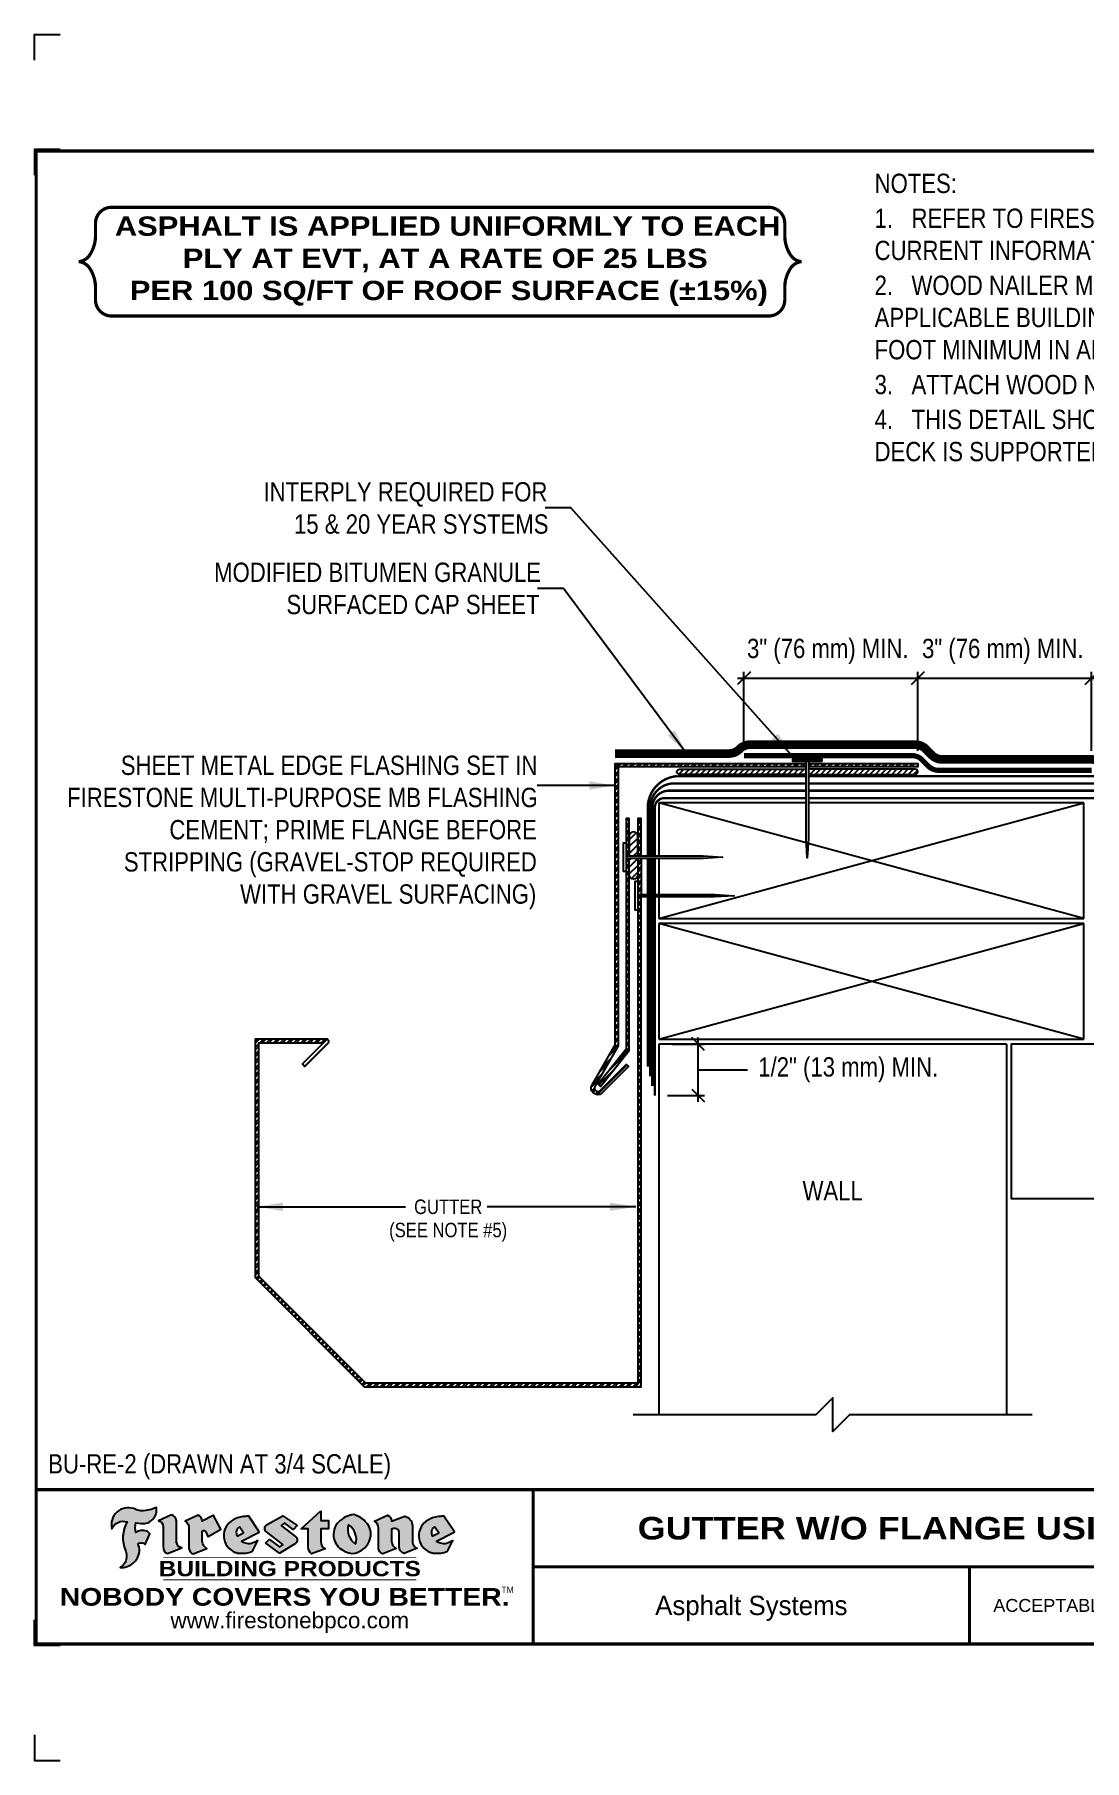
# Model space of a CAD drawing. Header units: inches. Extents: x -741.6 to -721.6, y -23.2 to -6.4.
# Drawn here: x -741.64 to -731.44, y -23.18 to -6.42 of the extents above; entities that cross this region are included whole.
import ezdxf
from ezdxf.enums import TextEntityAlignment as Align

# ---------------------------------------------------------------- set-up
doc = ezdxf.new("R2010")
doc.units = ezdxf.units.IN
doc.header["$MEASUREMENT"] = 0
doc.layers.get('0').update_dxf_attribs({"linetype": 'CONTINUOUS'})
doc.layers.get('DEFPOINTS').update_dxf_attribs({"linetype": 'CONTINUOUS'})
for name, color, linetype in [('FSBP-ACCESSORY-OTHER', 7, 'CONTINUOUS'), ('FSBP-ANNO-LABEL', 7, 'CONTINUOUS'), ('FSBP-ANNO-NOTE', 7, 'CONTINUOUS'), ('FSBP-MEMBRANE', 7, 'CONTINUOUS'), ('FSBP-SEALANTS', 1, 'CONTINUOUS'), ('FSBP-SUBSTRATE-GENERIC', 9, 'CONTINUOUS'), ('FSBP-TTLB', 7, 'CONTINUOUS'), ('FSBP-TTLB-BORDER', 7, 'CONTINUOUS'), ('FSBP-TTLB-TEXT', 7, 'CONTINUOUS'), ('FSBP-WALL-CURB', 9, 'CONTINUOUS'), ('FSBP-WOOD', 7, 'CONTINUOUS')]:
    doc.layers.add(name, color=color, linetype=linetype)
doc.styles.add('ARIAL', font='arial.ttf')
doc.styles.add('ARIAL_BOLD', font='')
doc.styles.add('ARIAL_NAR', font='ARIALN.TTF')
doc.styles.add('BANKGOTHIC', font='bgothm.ttf')
doc.styles.add('FSBP_ARIAL_NAR', font='ARIALN.TTF')
doc.styles.get('ARIAL_BOLD').set_extended_font_data('Arial Black')
doc.dimstyles.new('FSBP-DIM', dxfattribs={"dimtxt": 0.1875, "dimasz": 0.125, "dimexe": 0.0625, "dimexo": 0.125, "dimgap": 0.125, "dimtad": 0, "dimdec": 0, "dimzin": 1, "dimdsep": 46, "dimlunit": 4, "dimtxsty": 'ARIAL_NAR', "dimblk": 'OBLIQUE', "dimcen": 0.09375, "dimdle": 0.0625, "dimclrd": 256, "dimclre": 256, "dimclrt": 256, "dimadec": 0, "dimazin": 0, "dimtfac": 1, "dimtdec": 0, "dimtmove": 1, "dimatfit": 3, "dimfxl": 1, "dimtolj": 1, "dimtzin": 0, "dimlwd": -1, "dimlwe": -1, "dimarcsym": 0})
doc.dimstyles.new('FSBP-LEADER', dxfattribs={"dimtxt": 0.1875, "dimasz": 0.25, "dimexe": 0.0625, "dimexo": 0.125, "dimgap": 0.125, "dimtad": 0, "dimtih": 1, "dimtoh": 1, "dimdec": 4, "dimzin": 0, "dimdsep": 46, "dimlunit": 4, "dimtxsty": 'ARIAL_NAR', "dimcen": 0.09375, "dimclrd": 256, "dimclre": 256, "dimclrt": 256, "dimadec": 0, "dimazin": 0, "dimtfac": 1, "dimtdec": 4, "dimtofl": 0, "dimtmove": 0, "dimatfit": 3, "dimfxl": 1, "dimtolj": 1, "dimtzin": 0, "dimlwd": -1, "dimlwe": -1, "dimarcsym": 0})

# ---------------------------------------------------------------- blocks, each defined once
blk = doc.blocks.new('FSBP_HOT-DIPPED-NAIL')
at = {"layer": 'FSBP-ACCESSORY-OTHER'}
blk.add_lwpolyline([(0, 0.1875), (0, -0.1875), (-0.03125, -0.1875), (-0.03125000000005684, 0.1875)], close=True, dxfattribs=at)
blk.add_lwpolyline([(0, 0.015625), (1, 0.015625), (1.25, 0), (1, -0.015625), (0, -0.015625)], dxfattribs=at)
blk = doc.blocks.new('_OBLIQUE')
at = {"color": 0, "linetype": 'ByBlock'}
blk.add_line((-0.5, -0.5), (0.5, 0.5), dxfattribs=at)
blk = doc.blocks.new('*D11')
at = {"layer": 'DEFPOINTS', "color": 0, "transparency": 16777216}
for p in [(-733.0617327858731, -12.6695070311998), (-734.7492327858731, -13.42058918656676), (-733.0617327858731, -13.49863606156681)]:
    blk.add_point(p, dxfattribs=at)
at = {"layer": 'FSBP-ANNO-LABEL', "transparency": 16777216}
for p, q in [((-734.8117327858731, -12.6695070311998), (-732.9992327858731, -12.6695070311998)), ((-734.7492327858731, -13.29558918656676), (-734.7492327858731, -12.6070070311998)), ((-733.0617327858731, -13.37363606156681), (-733.0617327858731, -12.6070070311998))]:
    blk.add_line(p, q, dxfattribs=at)
at = {"layer": 'FSBP-ANNO-LABEL', "transparency": 16777216, "xscale": 0.125, "yscale": 0.125, "zscale": 0.125, "rotation": 180}
blk.add_blockref('_OBLIQUE', (-734.7492327858731, -12.6695070311998), dxfattribs=at)
at = {"layer": 'FSBP-ANNO-LABEL', "transparency": 16777216, "xscale": 0.125, "yscale": 0.125, "zscale": 0.125}
blk.add_blockref('_OBLIQUE', (-733.0617327858731, -12.6695070311998), dxfattribs=at)
at = {"layer": 'FSBP-ANNO-LABEL', "transparency": 16777216, "insert": (-733.9357072317798, -12.40820062024068), "char_height": 0.1875, "attachment_point": 5, "style": 'ARIAL_NAR'}
blk.add_mtext('\\A1;3" (76 mm) MIN.', dxfattribs=at)
blk = doc.blocks.new('*D12')
at = {"layer": 'DEFPOINTS', "color": 0, "transparency": 16777216}
for p in [(-731.3742327858731, -12.6695070311998), (-733.0617327858731, -13.42058918656676), (-731.3742327858731, -13.49863606156681)]:
    blk.add_point(p, dxfattribs=at)
at = {"layer": 'FSBP-ANNO-LABEL', "transparency": 16777216}
for p, q in [((-733.1242327858731, -12.6695070311998), (-731.3117327858731, -12.6695070311998)), ((-733.0617327858731, -13.29558918656676), (-733.0617327858731, -12.6070070311998)), ((-731.3742327858731, -13.37363606156681), (-731.3742327858731, -12.6070070311998))]:
    blk.add_line(p, q, dxfattribs=at)
at = {"layer": 'FSBP-ANNO-LABEL', "transparency": 16777216, "xscale": 0.125, "yscale": 0.125, "zscale": 0.125, "rotation": 180}
blk.add_blockref('_OBLIQUE', (-733.0617327858731, -12.6695070311998), dxfattribs=at)
at = {"layer": 'FSBP-ANNO-LABEL', "transparency": 16777216, "xscale": 0.125, "yscale": 0.125, "zscale": 0.125}
blk.add_blockref('_OBLIQUE', (-731.3742327858731, -12.6695070311998), dxfattribs=at)
at = {"layer": 'FSBP-ANNO-LABEL', "transparency": 16777216, "insert": (-732.236540177224, -12.40850601746388), "char_height": 0.1875, "attachment_point": 5, "style": 'ARIAL_NAR'}
blk.add_mtext('\\A1;3" (76 mm) MIN.', dxfattribs=at)
blk = doc.blocks.new('TTLB-ASPHALT_1')
at = {"layer": 'FSBP-TTLB-TEXT'}
h = blk.add_hatch(color=1, dxfattribs=at)
edge = h.paths.add_edge_path()
edge.add_arc((1.037309769669577, -0.1982514792917272), 0.1319107607348553, 264.0410451462098, 370.3106169565175)
edge.add_arc((1.027551646585692, 0.1214293576525733), 0.3273056962876235, 270.05058356628535, 295.23459397187514, ccw=False)
edge.add_arc((1.022801957313334, -0.06680179986895496), 0.1391656561713503, 249.3281275763668, 272.0749124149863, ccw=False)
edge.add_line((0.9736743133014443, -0.1970076156048179), (0.9474927838574558, -0.1852745150568325))
edge.add_arc((0.8939498971398336, -0.3394262635682139), 0.1631857907024099, 70.84590087378872, 194.3325259843273)
edge.add_arc((0.8444260109029358, -0.4259936440910792), 0.1179914261095279, 70.96950098067128, 156.9641407594482, ccw=False)
edge.add_arc((1.153141409296893, -0.4684497516079489), 0.3110405457095052, 150.323113748316, 203.2084295854517)
edge.add_arc((0.7562495500623072, -0.6412608153899839), 0.1218587156617311, 0.8849157075190988, 24.346689398949877, ccw=False)
edge.add_arc((0.749378166569727, -0.6475258110744306), 0.1289731377238325, -58.36655102076742, 3.6216782311386737, ccw=False)
edge.add_arc((0.825669902954445, -0.5792158350996175), 0.1783301886510355, 267.2205474105585, 354.1381621173521)
edge.add_arc((0.7903121048625223, -0.6011409294291781), 0.2127878929608591, 0.9996158580669169, 21.00503380861242)
edge.add_arc((1.018807122639402, -0.5666691048185157), 0.0513639566841585, 40.821177131732725, 125.52727787225791, ccw=False)
edge.add_line((1.057676976260041, -0.5330924682126437), (1.102776947655911, -0.4308018311949837))
edge.add_arc((1.040858222524662, -0.4699705673995993), 0.07326744446031509, 32.31675181867256, 66.31481236598174)
edge.add_arc((1.03226251882532, -0.5063316993097686), 0.1102246948011782, 69.8179132332389, 125.254734720681)
edge.add_arc((1.127708877207283, -0.3689593535312383), 0.1659710644737306, 164.1569669952081, 196.5811013160487, ccw=False)
edge.add_line((0.9680425188342383, -0.3236487780942383), (1.023615334387159, -0.3294494641845773))
h = blk.add_hatch(color=1, dxfattribs=at)
edge = h.paths.add_edge_path()
edge.add_line((1.275239419159561, -0.6223407783464694), (1.415345367376062, -0.5660418822574371))
edge.add_arc((1.421019305783972, -0.5090099247487814), 0.05731350411836947, 181.9717871001989, 264.31851000495806, ccw=False)
edge.add_line((1.363739737527226, -0.5109819325197265), (1.363412352251203, -0.3102363679013962))
edge.add_arc((1.294263659668758, -0.3103491388304036), 0.06914878453844908, 0.0934405599591014, 72.42834396969012)
edge.add_line((1.315139561173908, -0.2444268274366692), (1.186839444240604, -0.3024209471341379))
edge.add_arc((1.175246268095293, -0.3585110609420923), 0.05727567197445628, -0.017399788185912257, 78.322067691347, ccw=False)
edge.add_line((1.232521937428658, -0.3585284546236807), (1.232574268422297, -0.555126496687123))
edge.add_arc((1.305699496415485, -0.5558575689677241), 0.07312888236350451, 179.4272023230205, 245.3845503102953)
h = blk.add_hatch(color=1, dxfattribs=at)
edge = h.paths.add_edge_path()
edge.add_line((1.792026821926584, -0.3839679064720229), (1.722158956877934, -0.2518542302253621))
edge.add_arc((1.720119655279632, -0.2529327078887889), 0.002306916790721916, 27.87197133405528, 117.3766794470726)
edge.add_line((1.719058846382097, -0.250884159729182), (1.610638460368705, -0.3070279753467702))
edge.add_arc((1.547088841662969, -0.306102665849437), 0.06355635479880158, 359.165808011073, 425.8793658831422)
edge.add_line((1.573061729235633, -0.2480956029480268), (1.446879247402876, -0.3051325108639702))
edge.add_arc((1.407812067100195, -0.3703571330466247), 0.07602957263902092, -3.441403975725109, 59.07992244284969, ccw=False)
edge.add_line((1.483704536400296, -0.3749210150788969), (1.483704536400296, -0.5723838140635706))
edge.add_arc((1.540537465180449, -0.5682544061150878), 0.05698275005415228, 184.1557352478595, 255.3066498366543)
edge.add_line((1.526084036778343, -0.6233736605654059), (1.657291340682093, -0.570650514527486))
edge.add_arc((1.688298576827208, -0.502139038842401), 0.07520153584805701, 207.5160880841914, 245.649226723163, ccw=False)
edge.add_arc((1.721050197024908, -0.491448816845633), 0.1093332836229113, 179.4823365255141, 204.5537900001094, ccw=False)
edge.add_line((1.611721375809452, -0.4904610114968335), (1.611721375809452, -0.4126404716788983))
edge.add_arc((1.628589765097189, -0.4141592990360436), 0.01693662875851165, 28.356188110622497, 174.8549701683584, ccw=False)
edge.add_arc((1.627340435522399, -0.4197189881350454), 0.02111886817708033, 22.216893572439517, 40.10213956426492, ccw=False)
edge.add_line((1.646891420738257, -0.4117336534413738), (1.666638796144639, -0.4549750258192233))
edge.add_arc((1.668737246926753, -0.4540167099035415), 0.002306916790685597, 204.5451281842828, 299.6323508190067)
edge.add_line((1.669877862091766, -0.4560219186518992), (1.791128135493295, -0.3870515928837648))
edge.add_line((1.791128135493295, -0.3870515928837648), (1.792026821926584, -0.3839679064720229))
h = blk.add_hatch(color=1, dxfattribs=at)
h.paths.add_polyline_path([(2.063388732080512, -0.2583237030618903, 0.02524281661523788), (2.025024361750752, -0.2610532129309178, 0.1213611957758757), (1.901773912052249, -0.3008158885520373, 0.6151668103976068), (1.93274136141747, -0.6099060679591872, 0.05306812109568645), (1.967936229862175, -0.617865745600497, 0.1150932231766138), (2.099126721549737, -0.5994933789882708), (2.151195569562105, -0.4944891916583316, -0.08755405562188731), (2.104230609512001, -0.5187113292177372, -0.265591761123442), (1.992692314386659, -0.5010701623316862), (2.165347897647223, -0.4141184325909109, 0.4518949533370738), (2.166222728871162, -0.4107679608846269)])
h.paths.add_polyline_path([(2.014217313945437, -0.4188965037300676), (1.951113654018855, -0.4515330109460507, -0.3720533890450154), (1.973177450672722, -0.3607130665457561)], flags=16)
h = blk.add_hatch(color=1, dxfattribs=at)
edge = h.paths.add_edge_path()
edge.add_arc((2.260407392426799, -0.3775796671688738), 0.0415245022322573, 123.20805433950699, 232.2027298779723, ccw=False)
edge.add_line((2.237665217914071, -0.3428366421988329), (2.393535971665983, -0.2540943745380986))
edge.add_arc((2.394677353533154, -0.2560991469722467), 0.00230691679074142, 55.64644466176969, 119.65426054492929, ccw=False)
edge.add_line((2.395979141996861, -0.2541946229174954), (2.531809646140459, -0.3470380726374032))
edge.add_arc((2.530468902927936, -0.3489153772789848), 0.00230691679070047, -42.73110123842042, 54.46613537395791, ccw=False)
edge.add_line((2.532163440279987, -0.3504807552658491), (2.498457913851155, -0.3869673252714421))
edge.add_arc((2.496763376499132, -0.385401947284592), 0.002306916790673087, 233.75270768949161, 317.26889876139137, ccw=False)
edge.add_line((2.495399362263356, -0.38726241234572), (2.413849913492982, -0.3274738082119626))
edge.add_arc((2.412485899257177, -0.3293342732731332), 0.002306916790719977, 53.75270768979654, 124.4135619297866)
edge.add_line((2.41118211687575, -0.3274311136421062), (2.382933981293377, -0.346782838468144))
edge.add_arc((2.384237763674776, -0.3486859980991568), 0.002306916790694806, 124.4135619293765, 231.8459020253658)
edge.add_line((2.382812599816248, -0.3505000469010184), (2.519899969301207, -0.4581994452042721))
edge.add_arc((2.494247019847677, -0.4908523236374407), 0.0415245022322573, -55.21225898295228, 51.84590202520451, ccw=False)
edge.add_line((2.517938320565804, -0.5249552055672808), (2.364434947484597, -0.6179520922513717))
edge.add_arc((2.363239601923482, -0.6159790200102009), 0.002306916790727131, 233.2955624372974, 301.2087215702374, ccw=False)
edge.add_line((2.361860787187538, -0.6178285429225383), (2.231266621301074, -0.5204709167214361))
edge.add_arc((2.232647938930654, -0.518623262347532), 0.002306916790697738, 135.5134179846412, 233.2179869199849, ccw=False)
edge.add_line((2.231002150870836, -0.5170067083764565), (2.262839375599356, -0.4845937328397696))
edge.add_arc((2.264485163659231, -0.4862102868108593), 0.002306916790748635, 53.03528399994502, 135.5134179853723, ccw=False)
edge.add_line((2.265872365996302, -0.4843670465239001), (2.361834678328762, -0.5565872257804898))
edge.add_arc((2.363221880665748, -0.55474398549363), 0.00230691679062697, 233.0352840000717, 302.2362632414427)
edge.add_line((2.36445241715569, -0.5566953042850713), (2.39428499383348, -0.5378823484768844))
edge.add_arc((2.393054457343538, -0.5359310296853721), 0.002306916790685158, 302.2362632406162, 412.202729876843)
edge.add_line((2.394468296066179, -0.5341081404551886), (2.234958295420142, -0.4103916733127022))
h = blk.add_hatch(color=1, dxfattribs=at)
edge = h.paths.add_edge_path()
edge.add_line((2.763460561272041, -0.2072496393923444), (2.763460561272041, -0.2969520779963801))
edge.add_arc((2.765767478062685, -0.2969520779963943), 0.00230691679065842, 179.9999999996471, 269.9999999996471)
edge.add_line((2.765767478062685, -0.2992589947870528), (2.835417693520355, -0.2992589947870528))
edge.add_arc((2.835417693520355, -0.3015659115777538), 0.002306916790701052, 0, 90, ccw=False)
edge.add_line((2.837724610311056, -0.3015659115777538), (2.837724610311056, -0.3790761307453892))
edge.add_arc((2.835417693520355, -0.3790761307453749), 0.002306916790686842, 269.99999999964706, 359.99999999964706, ccw=False)
edge.add_line((2.835417693520355, -0.3813830475360618), (2.765767478062685, -0.3813830475360618))
edge.add_arc((2.765767478062685, -0.3836899643267202), 0.00230691679065842, 90.00000000035294, 180.0000000003529)
edge.add_line((2.763460561272041, -0.3836899643267344), (2.763460561272041, -0.5033995910642801))
edge.add_arc((2.836735953378934, -0.5071368822038522), 0.07337063740681407, 177.0802527808789, 245.3249543133826)
edge.add_line((2.806105814540615, -0.5738080530967267), (2.674529557384915, -0.6226036013049594))
edge.add_arc((2.708610405062075, -0.5642984087917995), 0.0675351734460605, 177.0345319916277, 239.69264280249, ccw=False)
edge.add_line((2.641165668230087, -0.560804539009709), (2.641165668230087, -0.3836899643267344))
edge.add_arc((2.638858751439443, -0.3836899643267202), 0.00230691679065842, 359.9999999996471, 449.999999999647)
edge.add_line((2.638858751439443, -0.3813830475360618), (2.572857950769389, -0.3813830475360618))
edge.add_line((2.572857950769389, -0.3813830475360618), (2.763460561272041, -0.2072496393923444))
h = blk.add_hatch(color=1, dxfattribs=at)
edge = h.paths.add_edge_path(flags=16)
edge.add_arc((2.940363509127394, -0.4847985213681483), 0.1684614578629417, 344.5558804047865, 417.0140046669545)
edge.add_arc((3.194458079644619, -0.3883534532477739), 0.1684614578629416, 164.5558804047865, 237.0140046669546)
edge = h.paths.add_edge_path()
edge.add_arc((3.069375116502187, -0.4399344555144893), 0.1828726885096673, 136.0914512150047, 191.213418978326)
edge.add_arc((3.064939550433394, -0.4318234379590393), 0.18031488047485, 194.0167254156723, 240.666373083186)
edge.add_arc((3.098047041778983, -0.3845058757092517), 0.2378525180183701, 239.2975390661776, 264.2889872773176)
edge.add_arc((3.048844782126224, -0.419023238379296), 0.203760689247156, 277.1986764832035, 326.503572961274)
edge.add_arc((3.077739326803538, -0.434104661646515), 0.1713748657917091, 325.3768876809903, 406.3828327799087)
edge.add_arc((3.011839488065931, -0.4896144380417837), 0.257194564585, 44.2846255351977, 73.82901434867308)
edge.add_arc((3.117152499586979, -0.4983433120546721), 0.2579560664039132, 97.50292863483669, 134.1039137579027)
h = blk.add_hatch(color=1, dxfattribs=at)
edge = h.paths.add_edge_path()
edge.add_line((3.322690228557462, -0.5721896537377091), (3.322690228557462, -0.3749210150788969))
edge.add_arc((3.24679775925739, -0.3703571330465678), 0.076029572638996, 356.5585960242387, 419.0799224428129)
edge.add_line((3.285864939560099, -0.3051325108639702), (3.412047421392799, -0.2480956029480268))
edge.add_arc((3.386074533820164, -0.3061026658494939), 0.06355635479883807, 0.3962622833877276, 65.87936588318718, ccw=False)
edge.add_line((3.449629368605429, -0.3056631084210863), (3.580526418688805, -0.2593848434574539))
edge.add_arc((3.555744121700968, -0.3530904070730259), 0.09692726601172152, 2.366977007666776, 75.18615851992018, ccw=False)
edge.add_line((3.652588689330287, -0.3490873311063041), (3.652588689330287, -0.4883770011386872))
edge.add_arc((3.761877549389567, -0.4914934052703757), 0.1093332836229049, 178.3666365323574, 204.5537900000422)
edge.add_arc((3.729125929191724, -0.502183627267101), 0.07520153584796149, 207.5160880841713, 245.2240541443095)
edge.add_line((3.697611150971852, -0.5704631245385627), (3.572585913552643, -0.6207021253773775))
edge.add_arc((3.595347186007587, -0.5526356419907756), 0.0717713151919874, 180.3328587115751, 251.51018566665869, ccw=False)
edge.add_line((3.523577081955409, -0.5530525936986663), (3.523577081955409, -0.4153032515383615))
edge.add_arc((3.486319529276869, -0.4148773504126382), 0.03725998689428563, 359.3450650296066, 449.0500281941025)
edge.add_arc((3.482769874121715, -0.4419622099033518), 0.06447454900600776, 86.29402372314017, 119.8211331593848)
edge.add_line((3.450707067966732, -0.3860252459975726), (3.450707067966732, -0.4904610114968335))
edge.add_arc((3.560035889182245, -0.4914488168456472), 0.1093332836229753, 179.4823365255069, 204.5537900001023)
edge.add_arc((3.527284268984403, -0.5021390388425004), 0.07520153584796385, 207.5160880841699, 245.6492267231416)
edge.add_line((3.496277032839316, -0.570650514527486), (3.365069728935509, -0.6233736605654059))
edge.add_arc((3.379502486061938, -0.5682868177318028), 0.05694615642555721, 183.9298782390169, 255.318496325343, ccw=False)
h = blk.add_hatch(color=1, dxfattribs=at)
h.paths.add_polyline_path([(3.957695472291277, -0.2583237030618903, 0.02524281661523822), (3.919331101961575, -0.2610532129309178, 0.1085638477195505), (3.807890832595604, -0.2939221658134414, 0.6425897848490651), (3.827048101628293, -0.6099060679591872, 0.05306812109569052), (3.862242970072884, -0.617865745600497, 0.1150932231766133), (3.993433461760503, -0.5994933789882708), (4.045502309772871, -0.4944891916583316, -0.08755405562189084), (3.998537349722767, -0.5187113292177372, -0.2655917611234366), (3.886999054597368, -0.5010701623316862), (4.059654637857989, -0.4141184325909109, 0.4518949533370731), (4.060529469081928, -0.4107679608846269)])
h.paths.add_polyline_path([(3.90852405415626, -0.4188965037300676), (3.845420394229677, -0.4515330109460507, -0.3720533890450147), (3.867484190883488, -0.3607130665457561)], flags=16)
at = {"layer": 'DEFPOINTS', "linetype": 'Continuous', "ltscale": 1.75}
for points in [[(-0.015625, 13.88083333333333), (-0.015625, 14.13083333333333), (0.234375, 14.13083333333333)], [(-0.015625, -2.380833333333342), (-0.015625, -2.630833333333342), (0.234375, -2.630833333333342)]]:
    blk.add_lwpolyline(points, dxfattribs=at)
at = {"layer": 'DEFPOINTS', "color": 1}
for points in [[(0.234375, 13.015625), (-0.015625, 13.015625), (-0.015625, 12.765625)], [(0.234375, -1.515625), (-0.015625, -1.515625), (-0.015625, -1.265625)]]:
    blk.add_lwpolyline(points, dxfattribs=at)
at = {"layer": 'FSBP-TTLB', "const_width": 0.03125}
for points in [[(0, 0), (0, -1.5), (20, -1.5), (20, 0), (0, 0)], [(4.825208527206769, 0), (4.825208527206769, -0.75)], [(4.825208527206769, -0.75), (14.84028770518938, -0.75)], [(4.825208527206769, -0.75), (4.825208527206769, -1.5)]]:
    blk.add_lwpolyline(points, dxfattribs=at)
at = {"layer": 'FSBP-TTLB-BORDER', "const_width": 0.03125}
blk.add_lwpolyline([(20, 0), (20, 13), (0, 13), (0, 0)], dxfattribs=at)
at = {"layer": 'FSBP-TTLB-TEXT', "color": 1}
blk.add_line((0.7358432058323388, -0.379822754145593), (0.7358432058323388, -0.379822754145593), dxfattribs=at)
for points in [[(1.023615323725323, -0.3294494630716969, 0.5000510906601082), (1.167090420776901, -0.1746414942047778, -0.1103304102359608), (1.027840608309816, -0.2058762110801382, -0.09957876667165425), (0.9736743133014443, -0.1970076156048179), (0.9474927838574558, -0.1852745150568325, 0.5978159689075124), (0.7358432058323388, -0.379822754145593, -0.3938834584182213), (0.8828996422548698, -0.3144510229727047, 0.2349406564350952), (0.86727108227484, -0.5910237178633082, -0.1027304183841549), (0.8780937320133262, -0.6393788197974146, -0.2772692352614086), (0.8170223912655956, -0.7573362346216896, 0.3985429150902959), (1.003067614090241, -0.5974286950643517, 0.0875124847930418), (0.9889600163401155, -0.5248671157293501, -0.3874031597924062), (1.057676976260041, -0.5330924682126437), (1.102776947655911, -0.4308018311949837, 0.1494423498871741), (1.07029056398062, -0.4028746979725923, 0.2467195073738216), (0.9686394281704906, -0.4163228904100862, -0.1424285161541127), (0.9680425188342383, -0.3236487780942383), (1.023615334387159, -0.3294494641845773)], [(2.166222728871162, -0.4107679608846269), (2.063388732080512, -0.2583237030618903, 0.02524281661523788), (2.025024361750752, -0.2610532129309178, 0.1085638477195265), (1.913584092384895, -0.2939221658134414, 0.6425897848491228), (1.93274136141747, -0.6099060679591872, 0.05306812109568648), (1.967936229862175, -0.617865745600497, 0.1150932231766137), (2.099126721549737, -0.5994933789882708), (2.151195569562105, -0.4944891916583316, -0.0875540556218873), (2.104230609512001, -0.5187113292177372, -0.2655917611234418), (1.992692314386659, -0.5010701623316862), (2.165347897647223, -0.4141184325909109)], [(2.763460561272041, -0.2072496393923444), (2.763460561272041, -0.2969520779963801, 0.4142135623730958), (2.765767478062685, -0.2992589947870528), (2.835417693520355, -0.2992589947870528, -0.414213562373095), (2.837724610311056, -0.3015659115777538), (2.837724610311056, -0.3790761307453892, -0.4142135623730938), (2.835417693520355, -0.3813830475360618), (2.765767478062685, -0.3813830475360618, 0.4142135623730958), (2.763460561272041, -0.3836899643267344), (2.763460561272041, -0.5033995910642801, 0.3068985753588853), (2.806105814540615, -0.5738080530967267), (2.674529557384915, -0.6226036013049594, -0.2804194150632976), (2.641165668230087, -0.560804539009709), (2.641165668230087, -0.3836899643267344, 0.414213562373095), (2.638858751439443, -0.3813830475360618), (2.572857950769389, -0.3813830475360618), (2.763460561272041, -0.2072496393923444)], [(4.060529469081928, -0.4107679608846269), (3.957695472291277, -0.2583237030618903, 0.02524281661523788), (3.919331101961575, -0.2610532129309178, 0.1085638477195265), (3.807890832595604, -0.2939221658134414, 0.6425897848491228), (3.827048101628293, -0.6099060679591872, 0.05306812109568648), (3.862242970072884, -0.617865745600497, 0.1150932231766137), (3.993433461760503, -0.5994933789882708), (4.045502309772871, -0.4944891916583316, -0.0875540556218873), (3.998537349722767, -0.5187113292177372, -0.2655917611234418), (3.886999054597368, -0.5010701623316862), (4.059654637857989, -0.4141184325909109)], [(4.059654637857989, -0.4141184325909109, 0.4518949533370731), (4.060529469081928, -0.4107679608846269, 0.4518949533370731)]]:
    blk.add_lwpolyline(points, format="xyb", dxfattribs=at)
for points in [[(1.275239419159561, -0.6223407783464694), (1.415345367376062, -0.5660418822574371, -0.3756100036733062), (1.363739737527226, -0.5109819325197265), (1.363412352251203, -0.3102363679013962, 0.3265360292958048), (1.315139561173908, -0.2444268274366692), (1.186839444240604, -0.3024209471341379, -0.3557863980845349), (1.232521937428658, -0.3585284546236807), (1.232574268422297, -0.555126496687123, 0.2960110723418457)], [(1.792026821926584, -0.3839679064720229), (1.722158956877934, -0.2518542302253621, 0.4116839150163434), (1.719058846382097, -0.250884159729182), (1.610638460368705, -0.3070279753467702, 0.2996033003794034), (1.573061729235633, -0.2480956029480268), (1.446879247402876, -0.3051325108639702, -0.2797757560995365), (1.483704536400296, -0.3749210150788969), (1.483704536400296, -0.5723838140635706, 0.320828638474519), (1.526084036778343, -0.6233736605654059), (1.657291340682093, -0.570650514527486, -0.1679398621276611), (1.621603752698661, -0.5368819723450571, -0.1098333365370753), (1.611721375809452, -0.4904610114968335), (1.611721375809452, -0.4126404716788983, -0.743334502655012), (1.64349420176768, -0.4061152228778298, -0.07819791644735608), (1.646891420738257, -0.4117336534413738), (1.666638796144639, -0.4549750258192233, 0.4404648714563479), (1.669877862091766, -0.4560219186518992), (1.791128135493295, -0.3870515928837648)], [(2.234958295420142, -0.4103916733127022, -0.5150044486718882), (2.237665217914071, -0.3428366421988329), (2.393535971665983, -0.2540943745380986, -0.2867822934100265), (2.395979141996861, -0.2541946229174954), (2.531809646140459, -0.3470380726374032, -0.4515027974650387), (2.532163440279987, -0.3504807552658491), (2.498457913851155, -0.3869673252714421, -0.3814439164929681), (2.495399362263356, -0.38726241234572), (2.413849913492982, -0.3274738082119626, 0.3184718635035665), (2.41118211687575, -0.3274311136421062), (2.382933981293377, -0.346782838468144, 0.5064094529656681), (2.382812599816248, -0.3505000469010184), (2.519899969301207, -0.4581994452042721, -0.5043597839115849), (2.517938320565804, -0.5249552055672808), (2.364434947484597, -0.6179520922513717, -0.3053163970316367), (2.361860787187538, -0.6178285429225383), (2.231266621301074, -0.5204709167214361, -0.4541703869768119), (2.231002150870836, -0.5170067083764565), (2.262839375599356, -0.4845937328397696, -0.3762644290664977), (2.265872365996302, -0.4843670465239001), (2.361834678328762, -0.5565872257804898, 0.3114700032088108), (2.36445241715569, -0.5566953042850713), (2.39428499383348, -0.5378823484768844, 0.520381097387146), (2.394468296066179, -0.5341081404551886)], [(2.937624918725987, -0.3131105398334029, 0.2452625673097023), (2.889993533867141, -0.4754966266250307, 0.2064059665179019), (2.976604338974084, -0.5890186876871866, 0.1094800500670344), (3.074378098474654, -0.6211778035979165, 0.2185147641853038), (3.218764944843201, -0.5314757029352819, 0.3689489483072479), (3.195959963110113, -0.3100352223135445, 0.1296305888694145), (3.0834694040758, -0.242595816912754, 0.1610736375384317)], [(3.322690228557462, -0.5721896537377091), (3.322690228557462, -0.3749210150788969, 0.2797757560995341), (3.285864939560099, -0.3051325108639702), (3.412047421392799, -0.2480956029480268, -0.2937618496109166), (3.449629368605429, -0.3056631084210863), (3.580526418688805, -0.2593848434574539, -0.3288760160581939), (3.652588689330287, -0.3490873311063041), (3.652588689330287, -0.4883770011386872, 0.114762897203527), (3.662431105063263, -0.536926560769686, 0.166032965990522), (3.697611150971852, -0.5704631245385627), (3.572585913552643, -0.6207021253773775, -0.3209557512194564), (3.523577081955409, -0.5530525936986663), (3.523577081955409, -0.4153032515383615, 0.4127061514896111), (3.48693727661589, -0.3776224848030694, 0.1473421876160361), (3.450707067966732, -0.3860252459975726), (3.450707067966732, -0.4904610114968335, 0.1098333365370753), (3.460589444855941, -0.5368819723450855, 0.1679398621276611), (3.496277032839316, -0.570650514527486), (3.365069728935509, -0.6233736605654059, -0.3219729545308964), (3.322690228557462, -0.5721896537377091, 29.1476284739)], [(1.951113654018855, -0.4515330109460507), (2.014217313945437, -0.4188965037300676), (1.973177450672722, -0.3607130665457561, 0.3720533890450154)], [(3.10274193015772, -0.5296595419651595, 0.3271311138286319), (3.032079658614293, -0.3434924326507627, 0.3271311138286322)], [(3.845420394229677, -0.4515330109460507), (3.90852405415626, -0.4188965037300676), (3.867484190883488, -0.3607130665457561, 0.3720533890450154)]]:
    blk.add_lwpolyline(points, format="xyb", close=True, dxfattribs=at)
at = {"layer": 'FSBP-TTLB-TEXT'}
for points, const_width in [([(1.233926579809207, -0.6584455781731435), (3.691229482685259, -0.6584455781731577)], 0.0078125), ([(9.061522829276782, -0.75), (9.061522829276782, -1.5)], 0.03125), ([(1.233926579809207, -0.8761560960495984), (3.691229482685259, -0.8761560960495842)], 0.0078125)]:
    blk.add_lwpolyline(points, dxfattribs=dict(at, const_width=const_width))
at = {"layer": 'FSBP-TTLB-TEXT', "color": 1}
for centre, start, end in [((1.789987520328282, -0.3850463841354355), 299.6323508193319, 27.87197133380463), ((2.164310260790558, -0.412058050385383), 296.7304547840455, 34.00233684987403)]:
    blk.add_arc(centre, 0.00230691679068068, start, end, dxfattribs=at)
at = {"layer": 'FSBP-TTLB-TEXT', "lineweight": 18, "style": 'ARIAL_BOLD'}
blk.add_text('BUILDING PRODUCTS', height=0.1484375, dxfattribs=at).set_placement((2.462578031247233, -0.7673008371113639), align=Align.MIDDLE_CENTER)
at = {"layer": 'FSBP-TTLB-TEXT', "color": 1}
for s, height, style, p in [('NOBODY COVERS YOU BETTER.', 0.171875, 'ARIAL_BOLD', (2.412604263603384, -1.041650450587369)), ('TM', 0.0625, 'BANKGOTHIC', (4.576671173373001, -0.9725745042934193))]:
    blk.add_text(s, height=height, dxfattribs=dict(at, style=style)).set_placement(p, align=Align.MIDDLE_CENTER)
at = {"layer": 'FSBP-TTLB-TEXT'}
for s, height, style, p in [('Asphalt Systems', 0.1875, 'BANKGOTHIC', (6.943365678241776, -1.125)), ('www.firestonebpco.com', 0.15625, 'ARIAL', (2.462578031247233, -1.268657306740124))]:
    blk.add_text(s, height=height, dxfattribs=dict(at, style=style)).set_placement(p, align=Align.MIDDLE_CENTER)
at = {"layer": 'FSBP-TTLB-TEXT', "style": 'ARIAL'}
blk.add_text('ACCEPTABLE SYSTEMS:', height=0.125, dxfattribs=at).set_placement((9.292812815915624, -1.125), align=Align.MIDDLE_LEFT)
at = {"layer": 'FSBP-TTLB-TEXT'}
for tag, height, style, p in [('DETAIL_DESCP_LINE_1', 0.21875, 'ARIAL_BOLD', (9.832748116198076, -0.375)), ('ISSUE_REV_DATE', 0.21875, 'ARIAL', (15.84069633627263, -0.7282559425942452)), ('DETAIL_NUMBER', 0.4375, 'ARIAL', (18.42055248367797, -0.8931630692489421))]:
    blk.add_attdef(tag, text='', height=height, dxfattribs=dict(at, style=style)).set_placement(p, align=Align.MIDDLE_CENTER)
at = {"layer": 'FSBP-TTLB-TEXT', "style": 'ARIAL'}
blk.add_attdef('ACCPT_SYSTEMS', text='', height=0.21875, dxfattribs=at).set_placement((11.49438170418193, -1.125), align=Align.MIDDLE_LEFT)
blk = doc.blocks.new('*D14')
at = {"layer": 'DEFPOINTS', "color": 0, "transparency": 16777216}
for p in [(-735.5756470862134, -16.2222778000843), (-735.1943205227283, -16.2222778000843), (-735.6153487291098, -16.7222778000843)]:
    blk.add_point(p, dxfattribs=at)
at = {"layer": 'FSBP-ANNO-LABEL', "transparency": 16777216}
for p, q in [((-735.4506470862134, -16.2222778000843), (-735.1318205227283, -16.2222778000843)), ((-735.1943205227283, -16.7847778000843), (-735.1943205227283, -16.1597778000843)), ((-735.1943205227283, -16.4722778000843), (-734.9649413554444, -16.47227780008418)), ((-734.9649413554444, -16.47227780008418), (-734.7149413554444, -16.47227780008418)), ((-735.4903487291098, -16.7222778000843), (-735.1318205227283, -16.7222778000843))]:
    blk.add_line(p, q, dxfattribs=at)
at = {"layer": 'FSBP-ANNO-LABEL', "transparency": 16777216, "xscale": 0.125, "yscale": 0.125, "zscale": 0.125}
for p, rotation in [((-735.1943205227283, -16.2222778000843), 90), ((-735.1943205227283, -16.7222778000843), 270)]:
    blk.add_blockref('_OBLIQUE', p, dxfattribs=dict(at, rotation=rotation))
at = {"layer": 'FSBP-ANNO-LABEL', "transparency": 16777216, "insert": (-733.7370465737254, -16.4722778000843), "char_height": 0.1875, "attachment_point": 5, "style": 'ARIAL_NAR'}
blk.add_mtext('\\A1;1/2" (13 mm) MIN.', dxfattribs=at)

msp = doc.modelspace()

# ---------------------------------------------------------------- hatches: boundary and pattern name
at = {"layer": 'FSBP-ACCESSORY-OTHER'}
h = msp.add_hatch(dxfattribs=at)
h.set_pattern_fill('STEEL', color=256, scale=0.375, style=0)
h.set_pattern_definition([(45, (0, 0), (-0.03314563036811941, 0.03314563036811942), []), (45, (0, 0.0234375), (-0.03314563036811941, 0.03314563036811942), [])])
h.paths.add_polyline_path([(-733.061732785873, -13.49863606156682), (-734.1237366298881, -13.49863606156681), (-734.1237366298882, -13.52942623758429), (-733.0617327858729, -13.52942623758424)])
h.paths.add_polyline_path([(-734.1471741298881, -13.49863606156681), (-736.0006840522259, -13.49863606156681), (-736.0006840522261, -16.23140624163861), (-736.2233310159472, -16.61704209495505, 0.8463823686111832), (-736.1295672863109, -16.70019978105503), (-735.8705054805754, -16.44113797531942), (-735.8922774228312, -16.41936603306361), (-736.1499920523199, -16.6770806625525, -0.8345828675663917), (-736.1969877784325, -16.6329946211783), (-735.9698938762086, -16.2396564444374), (-735.9698938762087, -13.52942623758421), (-734.147174129888, -13.52942623758425)])
h = msp.add_hatch(dxfattribs=at)
h.set_pattern_fill('STEEL', color=256, scale=0.375, style=0)
h.set_pattern_definition([(45, (-1212.12186611535, -177.8669060357057), (-0.03314563036811941, 0.03314563036811941), []), (45, (-1212.12186611535, -177.8434685357057), (-0.03314563036811941, 0.03314563036811941), [])])
h.paths.add_polyline_path([(-735.7812602530488, -19.51489856811671), (-738.4208816357168, -19.51489856811678), (-739.4609477530487, -18.47483245078473), (-739.4609477530487, -16.21021106811679), (-738.830978698601, -16.21021106811679), (-739.0361282687697, -16.41536063828559), (-739.0112690459937, -16.44021986106171), (-738.7861143182329, -16.21506513330081, 0.6681786379193005), (-738.8026871334168, -16.17505481811678), (-739.4961040030487, -16.17505481811678), (-739.4961040030488, -18.48939464633695), (-738.4354438312689, -19.55005481811679), (-735.7461040030488, -19.55005481811671), (-735.7461040030488, -14.79340230882482), (-735.7812602530488, -14.79340230882482), (-735.7812602530488, -14.92230855882482)])
h.paths.add_polyline_path([(-735.7461040030488, -14.03239498758427), (-735.7812602530487, -14.03239498758427), (-735.7812602530488, -14.39567623758427), (-735.7461040030488, -14.39567623758427)])
h.paths.add_polyline_path([(-735.7461040030488, -14.41911373758427), (-735.7812602530487, -14.41911373758427), (-735.7812602530487, -14.76996480882482), (-735.7461040030487, -14.76996480882482)])
h = msp.add_hatch(dxfattribs=at)
h.set_pattern_fill('STEEL', color=256, scale=0.375, style=0)
h.set_pattern_definition([(45, (-1212.264794744852, -177.8669060357057), (-0.03314563036811941, 0.03314563036811941), []), (45, (-1212.264794744852, -177.8434685357057), (-0.03314563036811941, 0.03314563036811941), [])])
h.paths.add_polyline_path([(-735.863633785428, -14.41911373758427), (-735.8944239614455, -14.41911373758427), (-735.8944239614455, -14.54801998758427), (-735.8944239614452, -16.27226137162285), (-736.1639141620004, -16.61228029476534), (-736.1421422197445, -16.63405223702119), (-735.863633785428, -16.28501508011716)])
h.paths.add_polyline_path([(-735.863633785428, -14.20329393432429), (-735.863633785428, -14.03239498758427), (-735.8944239614455, -14.03239498758427), (-735.8944239614455, -14.39567623758427), (-735.863633785428, -14.39567623758427)])
at = {"layer": 'FSBP-SEALANTS'}
h = msp.add_hatch(dxfattribs=at)
h.set_pattern_fill('ANSI31', color=256, scale=0.3, style=0)
h.set_pattern_definition([(45, (0, 0), (-0.02651650429449554, 0.02651650429449554), [])])
h.paths.add_polyline_path([(-734.147174129888, -13.5528637375842), (-735.3748300546367, -13.5528637375841, 1), (-735.3748300546367, -13.60348873758419), (-734.147174129888, -13.60348873758418)])
h.paths.add_polyline_path([(-733.0870452858729, -13.5528637375841), (-734.123736629888, -13.55286373758422), (-734.1237366298881, -13.60348873758419), (-733.0870452858729, -13.60348873758419, 1)])
h = msp.add_hatch(dxfattribs=at)
h.set_pattern_fill('ANSI31', color=256, scale=0.375, style=0)
h.set_pattern_definition([(45, (-1212.12186611535, -177.8669060357057), (-0.03314563036811941, 0.03314563036811941), [])])
h.paths.add_polyline_path([(-735.7812602530488, -14.20329393432429, 1), (-735.863633785428, -14.20329393432429), (-735.863633785428, -14.39567623758427), (-735.7812602530488, -14.39567623758427)])
h.paths.add_polyline_path([(-735.7812602530488, -14.41911373758427), (-735.863633785428, -14.41911373758427), (-735.863633785428, -14.57829393432429, 1), (-735.7812602530488, -14.57829393432429)])

# ---------------------------------------------------------------- linework, layer by layer
at = {"layer": 'FSBP-ACCESSORY-OTHER'}
msp.add_line((-735.7461040030488, -14.41911373758427), (-735.7461040030488, -14.76996480882481), dxfattribs=at)
for points in [[(-735.9698938762087, -13.5294262375842), (-735.9698938762087, -16.23965644443726), (-736.1969877784325, -16.6329946211783, 0.8345828675663918), (-736.1499920523199, -16.6770806625525), (-735.8922774228313, -16.41936603306367), (-735.8705054805755, -16.44113797531944), (-736.1295672863109, -16.70019978105503, -0.8463823686111811), (-736.2233310159472, -16.61704209495505), (-736.000684052226, -16.23140624163861), (-736.000684052226, -13.49863606156681), (-734.1471741298881, -13.49863606156681)], [(-735.7812602530488, -14.41911373758427), (-735.7812602530488, -19.51489856811671), (-738.4208816357168, -19.51489856811678), (-739.4609477530487, -18.47483245078473), (-739.4609477530487, -16.21021106811679), (-738.8309786986008, -16.21021106811679), (-739.0361282687697, -16.41536063828559), (-739.0112690459937, -16.44021986106171), (-738.7861143182329, -16.21506513330081, 0.6681786379193005), (-738.8026871334168, -16.17505481811678), (-739.4961040030487, -16.17505481811678), (-739.4961040030487, -18.48939464633696), (-738.4354438312689, -19.55005481811678), (-735.7461040030488, -19.55005481811678), (-735.7461040030488, -14.79340230882482)]]:
    msp.add_lwpolyline(points, format="xyb", dxfattribs=at)
for points in [[(-734.1471741298881, -13.52942623758425), (-735.9698938762087, -13.5294262375842), (-735.9698938762087, -13.5294262375842)], [(-734.1237366298881, -13.49863606156681), (-733.0617327858731, -13.49863606156681), (-733.0617327858729, -13.52942623758425), (-734.1237366298881, -13.52942623758429)], [(-735.863633785428, -14.39567623758427), (-735.863633785428, -14.03239498758427), (-735.8944239614455, -14.03239498758427), (-735.8944239614452, -16.27226137162285), (-736.1639141620004, -16.61228029476536), (-736.1421422197445, -16.63405223702111), (-735.863633785428, -16.28501508011709), (-735.863633785428, -14.41911373758427)], [(-735.7461040030488, -14.39567623758427), (-735.7461040030488, -14.03239498758427), (-735.7812602530488, -14.03239498758427), (-735.7812602530488, -14.39567623758427)]]:
    msp.add_lwpolyline(points, dxfattribs=at)
at = {"layer": 'FSBP-ANNO-NOTE', "const_width": 0.03125}
msp.add_lwpolyline([(-741.0451274648475, -8.384458897154914), (-741.0451274648475, -8.252172866172103, -0.414213562373095), (-740.8888774648475, -8.095922866172103), (-734.5093723862626, -8.095922866172103, -0.414213562373095), (-734.3531223862626, -8.252172866172103), (-734.3531223862626, -8.384458897154914, 0.1409083258157955), (-734.2946747600752, -8.562599947257937, 0.2244532195272858), (-734.1906113423622, -8.623880987354752, 0.2244532195272858), (-734.2946747600752, -8.68516202745154, 0.1409083258157939), (-734.3531223862626, -8.863303077554562), (-734.3531223862626, -8.995589108537402, -0.414213562373095), (-734.5093723862626, -9.151839108537402), (-740.8888774648475, -9.151839108537402, -0.414213562373095), (-741.0451274648475, -8.995589108537402), (-741.0451274648475, -8.863303077554562, 0.1409083258157955), (-741.1035750910349, -8.68516202745154, 0.2244532195272858), (-741.2076385087479, -8.623880987354752, 0.2244532195272858), (-741.1035750910349, -8.562599947257937, 0.1409083258157939)], format="xyb", close=True, dxfattribs=at)
msp.add_lwpolyline([(-741.0451274648475, -8.384458897154914), (-741.0451274648475, -8.252172866172103, -0.414213562373095), (-740.8888774648475, -8.095922866172103), (-734.5093723862626, -8.095922866172103, -0.414213562373095), (-734.3531223862626, -8.252172866172103), (-734.3531223862626, -8.384458897154914, 0.1409083258157955), (-734.2946747600752, -8.562599947257937, 0.2244532195272858), (-734.1906113423622, -8.623880987354752, 0.2244532195272858), (-734.2946747600752, -8.68516202745154, 0.1409083258157939), (-734.3531223862626, -8.863303077554562), (-734.3531223862626, -8.995589108537402, -0.414213562373095), (-734.5093723862626, -9.151839108537402), (-740.8888774648475, -9.151839108537402, -0.414213562373095), (-741.0451274648475, -8.995589108537402), (-741.0451274648475, -8.863303077554562, 0.1409083258157955), (-741.1035750910349, -8.68516202745154, 0.2244532195272858), (-741.2076385087479, -8.623880987354752, 0.2244532195272858), (-741.1035750910349, -8.562599947257937, 0.1409083258157939)], format="xyb", close=True, dxfattribs=at)
at = {"layer": 'FSBP-MEMBRANE', "ltscale": 1.75}
for points, const_width in [([(-729.6877070170644, -13.54395748758422), (-731.1729282026461, -13.54395748758422, -0.1989123673820806), (-731.2723650937514, -13.50276937868766), (-731.2757701259582, -13.49936434648079, 0.1989123673820918), (-731.3752070170635, -13.45817623758421), (-732.8252719526469, -13.45817623758421, -0.198912367379658), (-732.9247088437512, -13.41698812868856), (-732.9853884269774, -13.3563085454624, 0.1989123673796555), (-733.0848253180818, -13.31512043656677), (-734.6919582348571, -13.31512043656677, 0.1989123673747754), (-734.7913951259596, -13.35630854546055), (-734.7948001581722, -13.35971357767302, -0.1989123673747547), (-734.8942370492748, -13.40090168656677), (-736.000684052226, -13.4009016865668)], 0.08437499999999999), ([(-734.7492327858731, -13.42058918656676), (-733.1199815680818, -13.42058918656681, -0.198912367379653), (-733.0205446769776, -13.46177729546247), (-732.9598650937513, -13.52245687868856, 0.1989123673796605), (-732.860428202647, -13.56364498758421), (-731.3752070170644, -13.56364498758421)], 0.050625)]:
    msp.add_lwpolyline(points, format="xyb", dxfattribs=dict(at, const_width=const_width))
at = {"layer": 'FSBP-MEMBRANE', "const_width": 0.0234375}
for points in [[(-735.6839229478597, -14.39567623758427), (-735.6839229478597, -13.92692623758413, -0.3906075345925492), (-735.3977731936263, -13.62012936258414), (-734.1471741298881, -13.62012936258414)], [(-734.1471741298881, -13.69163326883412), (-735.450497781869, -13.69163326883415, 0.3801412810086616), (-735.6613057603597, -13.92692623758413), (-735.6613057603597, -14.39567623758427)], [(-735.6390596666096, -14.39567623758427), (-735.6390596666096, -13.92692623758413, -0.4020191577906989), (-735.4855759500081, -13.76167233133418), (-734.1471741298881, -13.76167233133414)], [(-735.615348729109, -14.39567623758427), (-735.6153487291087, -13.92692623758413, -0.4142135623729821), (-735.5215987291087, -13.83317623758415), (-734.1471741298881, -13.83317623758415)]]:
    msp.add_lwpolyline(points, format="xyb", dxfattribs=at)
for points in [[(-734.1237366298881, -13.62012936258414), (-726.1453278434083, -13.62012936258414)], [(-726.1453278434083, -13.69163326883412), (-734.1237366298881, -13.69163326883412)], [(-734.1237366298881, -13.76167233133414), (-726.1453278434083, -13.76167233133414)], [(-734.1237366298881, -13.83317623758415), (-726.1453278434083, -13.83317623758414)], [(-735.6839229478597, -14.76996480882481), (-735.6839229478597, -14.41911373758427)], [(-735.6613057603597, -14.41911373758427), (-735.6613057603597, -14.76996480882481)], [(-735.6390596666096, -14.76996480882481), (-735.6390596666096, -14.41911373758427)], [(-735.6153487291092, -14.76996480882481), (-735.615348729109, -14.41911373758427)], [(-735.6839229478596, -15.60118405008426), (-735.6839229478597, -14.79340230882481)], [(-735.6613057603597, -14.79340230882481), (-735.6613057603596, -15.60118405008426)], [(-735.6390596666095, -15.60118405008426), (-735.6390596666096, -14.79340230882481)], [(-735.6153487291097, -15.60118405008429), (-735.6153487291092, -14.79340230882481)], [(-735.6839229478597, -16.4410278000843), (-735.6839229478596, -15.60118405008426)], [(-735.6613057603597, -16.5347778000843), (-735.6613057603596, -15.60118405008426)], [(-735.6390596666096, -16.6285278000843), (-735.6390596666095, -15.60118405008426)], [(-735.6153487291097, -15.60118405008426), (-735.6153487291098, -16.7222778000843)]]:
    msp.add_lwpolyline(points, dxfattribs=at)
at = {"layer": 'FSBP-SEALANTS'}
for points in [[(-734.1471741298881, -13.60348873758419), (-735.3748300546367, -13.60348873758419, -1), (-735.3748300546367, -13.5528637375841), (-734.1471741298881, -13.5528637375842)], [(-734.1237366298881, -13.60348873758419), (-733.0870452858729, -13.60348873758419, 1), (-733.0870452858729, -13.5528637375841), (-734.1237366298881, -13.55286373758421)]]:
    msp.add_lwpolyline(points, format="xyb", dxfattribs=at)
at = {"layer": 'FSBP-SEALANTS', "linetype": 'Continuous'}
for points in [[(-735.7812602530488, -14.39567623758427), (-735.7812602530488, -14.20329393432429, 0.9999999999999999), (-735.863633785428, -14.20329393432429), (-735.863633785428, -14.39567623758427)], [(-735.7812602530488, -14.41911373758427), (-735.7812602530488, -14.57830007760985, -0.9999999999999999), (-735.863633785428, -14.57830007760985), (-735.863633785428, -14.41911373758427)]]:
    msp.add_lwpolyline(points, format="xyb", dxfattribs=at)
at = {"layer": 'FSBP-SUBSTRATE-GENERIC'}
msp.add_lwpolyline([(-726.145327843408, -16.22227780008433), (-732.1537720862136, -16.22227780008433), (-732.1537720862136, -17.72227780008433), (-726.145327843408, -17.72227780008433)], dxfattribs=at)
at = {"layer": 'FSBP-WALL-CURB', "linetype": 'Continuous', "ltscale": 1.75}
for p, q in [((-732.2006470862134, -16.2222778000843), (-735.5756470862134, -16.2222778000843)), ((-735.5756470862134, -16.2222778000843), (-735.5756470862134, -19.82205338021603)), ((-732.2006470862134, -16.2222778000843), (-732.2006470862134, -19.82205338021603))]:
    msp.add_line(p, q, dxfattribs=at)
msp.add_lwpolyline([(-731.9506470862135, -19.82205338021602), (-733.7241166912343, -19.82205338021602), (-733.8881470862135, -19.98608377519511), (-733.8881470862135, -19.65802298523695), (-734.0521774811925, -19.82205338021602), (-735.8256470862134, -19.82205338021602)], dxfattribs=at)
at = {"layer": 'FSBP-WOOD', "ltscale": 1.75}
for p, q in [((-734.1471741298881, -13.87852780008421), (-735.5756470862134, -13.87852780008424)), ((-735.5756470862134, -13.87852780008424), (-735.5756470862134, -14.39567623758427)), ((-734.1446020233124, -14.26881281723911), (-735.5756470862136, -13.87852780008424)), ((-735.5756470862132, -15.00352780008424), (-731.4506470862134, -13.87852780008419)), ((-731.4506470862134, -13.87852780008419), (-734.1237366298881, -13.87852780008421)), ((-731.4506470862134, -15.00352780008424), (-731.4506470862134, -13.87852780008419)), ((-731.4506470862134, -15.00352780008424), (-734.1266153278635, -14.27371827963424)), ((-735.5756470862134, -14.41911373758427), (-735.5756470862134, -14.76996480882481)), ((-735.5756470862134, -14.79340230882481), (-735.5756470862134, -15.00352780008424)), ((-735.5756470862134, -15.00352780008424), (-731.4506470862134, -15.00352780008424)), ((-731.4506470862134, -15.05040280008424), (-735.5756470862134, -15.0504028000843)), ((-735.5756470862134, -15.0504028000843), (-735.5756470862134, -16.1754028000843)), ((-735.5756470862134, -16.1754028000843), (-731.4506470862134, -15.05040280008424)), ((-731.4506470862134, -16.1754028000843), (-735.5756470862134, -15.0504028000843)), ((-731.4506470862134, -16.1754028000843), (-731.4506470862134, -15.05040280008424)), ((-735.5756470862134, -16.1754028000843), (-731.4506470862134, -16.1754028000843))]:
    msp.add_line(p, q, dxfattribs=at)

# ---------------------------------------------------------------- block references
ref = msp.add_blockref('TTLB-ASPHALT_1', (-741.6213486728427, -20.5490282483552))
ref.add_attrib('DETAIL_DESCP_LINE_1', 'GUTTER W/O FLANGE USING STRIP FLASHING', dxfattribs={"layer": 'FSBP-TTLB-TEXT', "height": 0.21875, "style": 'ARIAL_BOLD'}).set_placement((-731.7886005566446, -20.9240282483552), align=Align.MIDDLE_CENTER)
at = {"xscale": 0.75, "yscale": 0.75, "zscale": 0.75, "rotation": 270}
msp.add_blockref('FSBP_HOT-DIPPED-NAIL', (-734.1354553798881, -13.47765911202751), dxfattribs=at)
at = {"xscale": 0.75, "yscale": 0.75, "zscale": 0.75}
for p in [(-735.8944239614453, -14.40739498758427), (-735.7812602530488, -14.78168355882481)]:
    msp.add_blockref('FSBP_HOT-DIPPED-NAIL', p, dxfattribs=at)

# ---------------------------------------------------------------- texts
at = {"layer": 'DEFPOINTS', "style": 'ARIAL_NAR'}
msp.add_text('BU-RE-2 (DRAWN AT 3/4 SCALE)', height=0.1875, dxfattribs=at).set_placement((-741.5041913187682, -20.29902824835514), align=Align.MIDDLE_LEFT)
at = {"layer": 'FSBP-ANNO-LABEL', "style": 'ARIAL_NAR'}
for s, height, p in [('WALL', 0.1875, (-733.8881470862134, -17.64713570690972)), ('GUTTER', 0.140625, (-737.6211040030488, -17.80254493555965)), ('(SEE NOTE #5)', 0.140625, (-737.6211040030488, -18.02813087305965))]:
    msp.add_text(s, height=height, dxfattribs=at).set_placement(p, align=Align.MIDDLE_CENTER)
at = {"layer": 'FSBP-ANNO-LABEL', "char_height": 0.1875, "attachment_point": 1, "style": 'ARIAL_NAR'}
for s, width, insert in [('\\pi0.45259;INTERPLY REQUIRED FOR \\P\\pi0.74867;15 & 20 YEAR SYSTEMS{\\H1.0222x; }', 3.185660936400382, (-739.8665187136928, -10.76566461776078)), ('\\pi0.039089;MODIFIED BITUMEN GRANULE \\P\\pi0.74138;SURFACED CAP SHEET{\\H1.0222x; }', 3.185660936400382, (-739.9324694311019, -11.54717486757826)), ('\\pi0.97362;SHEET METAL EDGE FLASHING SET IN\\P\\pi0.45243;FIRESTONE MULTI-PURPOSE MB FLASHING\\P\\pi1.4454;CEMENT; PRIME FLANGE BEFORE \\P\\pi1.0037;STRIPPING (GRAVEL-STOP REQUIRED \\P\\pi2.1323;WITH GRAVEL SURFACING)', 4.991951725665785, (-741.7733074009409, -13.42127596897838))]:
    msp.add_mtext_dynamic_manual_height_columns(s, width=width, gutter_width=5, heights=[0], dxfattribs=dict(at, insert=insert))
at = {"layer": 'FSBP-ANNO-NOTE', "char_height": 0.1875, "attachment_point": 1}
for s, width, heights, insert, style in [('NOTES:\\P{\\H0.083333x;\\P\\pi-0.375,l0.375;}1.   REFER TO FIRESTONE WEBSITE FOR MOST \\P\\pi0;CURRENT INFORMATION AT firestonebpco.com.\\P\\pl0;{\\H0.083333x;\\P\\pi-0.375,l0.375;}2.   WOOD NAILER MUST BE INSTALLED TO MEET APPLICABLE BUILDING CODES OR 200 LBS PER LINEAR FOOT MINIMUM IN ANY GIVEN DIRECTION.\\P{\\H0.083333x;\\P}3.   ATTACH WOOD NAILERS WITH SUITABLE FASTENERS.\\P{\\H0.083333x;\\P}4.   THIS DETAIL SHOULD BE USED ONLY WHERE THE DECK IS SUPPORTED BY THE OUTSIDE WALL.', 6.054813424878716, [2.954760886132182], (-733.4811290589405, -7.770053809650562), 'FSBP_ARIAL_NAR'), ('\\pi-0.29536,l0.375;ASPHALT IS APPLIED UNIFORMLY TO EACH\\P\\pi0.36383;PLY AT EVT, AT A RATE OF 25 LBS\\P\\pi-0.14981;PER 100 SQ/FT OF ROOF SURFACE (±15%)', 6.46982238162866, [0.910907846000744], (-740.9368730137121, -8.184873727252125), 'ARIAL_BOLD')]:
    msp.add_mtext_dynamic_manual_height_columns(s, width=width, gutter_width=1.09375, heights=heights, dxfattribs=dict(at, insert=insert, style=style))

# ---------------------------------------------------------------- dimensions: what is measured, and where the dimension line sits
at = {"layer": 'FSBP-ANNO-LABEL'}
for base, p1, p2, picture, middle in [((-733.0617327858731, -12.6695070311998), (-734.7492327858731, -13.42058918656676), (-733.0617327858731, -13.49863606156681), '*D11', (-733.9357072317798, -12.40820062024068)), ((-731.3742327858731, -12.6695070311998), (-733.0617327858731, -13.42058918656676), (-731.3742327858731, -13.49863606156681), '*D12', (-732.236540177224, -12.40850601746388))]:
    dim = msp.add_linear_dim(base=base, p1=p1, p2=p2, text='3" (76 mm) MIN.', dimstyle='FSBP-DIM', dxfattribs=at)
    dim.commit()
    dim.dimension.update_dxf_attribs({"geometry": picture, "text_midpoint": middle, "dimtype": 160})
dim = msp.add_linear_dim(base=(-735.1943205227283, -16.2222778000843), p1=(-735.6153487291098, -16.7222778000843), p2=(-735.5756470862134, -16.2222778000843), angle=90, text='1/2" (13 mm) MIN.', dimstyle='FSBP-DIM', override={"dimtoh": 1}, dxfattribs=at)
dim.commit()
dim.dimension.update_dxf_attribs({"geometry": '*D14', "text_midpoint": (-734.5899413554444, -16.4722778000843), "dimtype": 160})

# ---------------------------------------------------------------- leaders
for points in [[(-734.2837016630153, -13.4205891865668), (-736.4304577530729, -11.01556665899261), (-736.6804577530729, -11.01556665899261)], [(-735.3061716438765, -13.4009016865668), (-736.5031079679447, -11.79820925479726), (-736.7531079679447, -11.79820925479726)], [(-736.000684052226, -13.71169741753359), (-736.7568467379767, -13.71169741753359)], [(-739.4759477530486, -17.80254493555961), (-738.0344756592223, -17.80254493555961)], [(-735.8001311915611, -17.80254493555961), (-737.2416032853876, -17.80254493555961)]]:
    msp.add_leader(points, dimstyle='FSBP-LEADER', dxfattribs=at)

doc.saveas('drawing.dxf')
